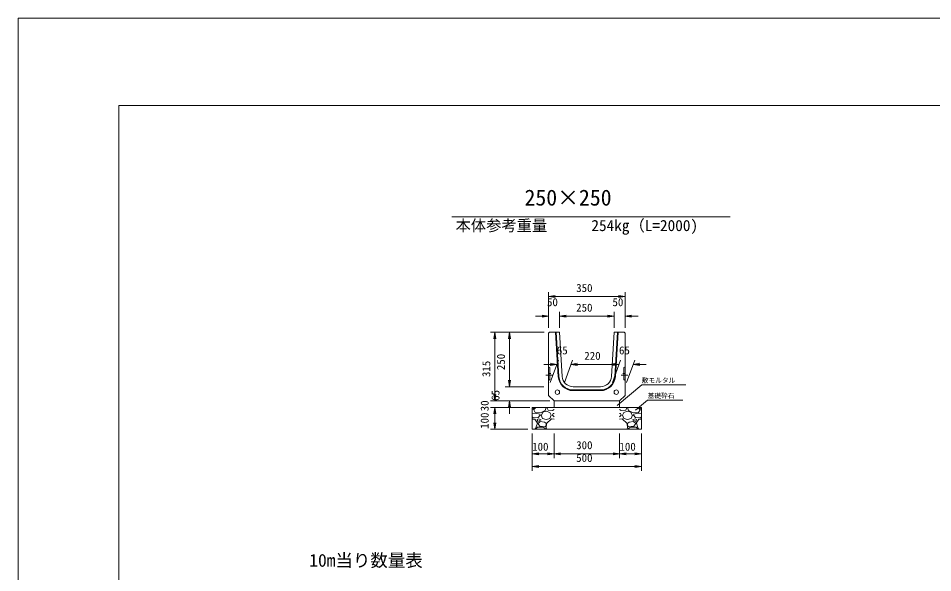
# Model space of a CAD drawing. Units: millimetres, scale not verified. Extents: x 0 to 84100, y -1845 to 57555.
# Drawn here: x 0 to 20951, y 44854 to 57555 of the extents above; entities that cross this region are included whole.
import ezdxf
from ezdxf.enums import TextEntityAlignment as Align

# ---------------------------------------------------------------- set-up
doc = ezdxf.new("R2010")
doc.units = ezdxf.units.MM
doc.header["$LTSCALE"] = 100
doc.linetypes.add('USER1', pattern=[19, 12.7, -6.3])
for name, color, linetype in [('D-MTR-TXT(文字列）', 7, 'Continuous'), ('D-MTR（材料表タイトル）', 7, 'Continuous'), ('D-STR-TXT（文字）', 7, 'Continuous'), ('D-TTL-TXT（文字）', 7, 'Continuous')]:
    doc.layers.add(name, color=color, linetype=linetype)
for name, color, linetype, lineweight in [('D-STR-DIM（寸法）', 7, 'Continuous', 18), ('D-STR-HTXT（旗揚げ）', 7, 'Continuous', 18), ('D-STR-STR1（構造物）', 7, 'Continuous', 18), ('D-STR-STRn（構造物）', 7, 'Continuous', 18), ('D-STR（構造物外形線）', 1, 'Continuous', 18), ('D-TTL(外枠）', 2, 'Continuous', 18), ('DEFPOINTS_2', 8, 'Continuous', 18)]:
    doc.layers.add(name, color=color, linetype=linetype, lineweight=lineweight)
doc.styles.add('ＭＳ ゴシック', font='')
doc.styles.get('ＭＳ ゴシック').set_extended_font_data('MS Gothic')

msp = doc.modelspace()

# ---------------------------------------------------------------- linework, layer by layer
at = {"layer": 'D-STR-DIM（寸法）'}
for p, q in [((12151.6, 50464.5), (12151.6, 51279.8)), ((12151.6, 51179.8), (12301.6, 51204.8)), ((12301.6, 51154.8), (12151.6, 51179.8)), ((12151.6, 51179.8), (12301.6, 51179.8)), ((12301.6, 51179.8), (13751.6, 51179.8)), ((13751.6, 51204.8), (13901.6, 51179.8)), ((13901.6, 51179.8), (13751.6, 51154.8)), ((13901.6, 51179.8), (13751.6, 51179.8)), ((13901.6, 50464.5), (13901.6, 51279.8)), ((12001.6, 50729.8), (11851.6, 50729.8)), ((12001.6, 50754.8), (12151.6, 50729.8)), ((12151.6, 50729.8), (12001.6, 50704.8)), ((12151.6, 50729.8), (12001.6, 50729.8)), ((12151.6, 50464.5), (12151.6, 50829.8)), ((12401.6, 50464.5), (12401.6, 50829.8)), ((12401.6, 50464.5), (12401.6, 50829.8)), ((12401.6, 50729.8), (12551.6, 50754.8)), ((12401.6, 50729.8), (12551.6, 50754.8)), ((12551.6, 50704.8), (12401.6, 50729.8)), ((12401.6, 50729.8), (12551.6, 50729.8)), ((12551.6, 50704.8), (12401.6, 50729.8)), ((12401.6, 50729.8), (12551.6, 50729.8)), ((12551.6, 50729.8), (12701.6, 50729.8)), ((12551.6, 50729.8), (13501.6, 50729.8)), ((13501.6, 50729.8), (13351.6, 50729.8)), ((13501.6, 50754.8), (13651.6, 50729.8)), ((13501.6, 50754.8), (13651.6, 50729.8)), ((13651.6, 50729.8), (13501.6, 50704.8)), ((13651.6, 50729.8), (13501.6, 50729.8)), ((13651.6, 50729.8), (13501.6, 50704.8)), ((13651.6, 50729.8), (13501.6, 50729.8)), ((13651.6, 50464.5), (13651.6, 50829.8)), ((13651.6, 50464.5), (13651.6, 50829.8)), ((13901.6, 50464.5), (13901.6, 50829.8)), ((13901.6, 50729.8), (14051.6, 50754.8)), ((14051.6, 50704.8), (13901.6, 50729.8)), ((13901.6, 50729.8), (14051.6, 50729.8)), ((14051.6, 50729.8), (14201.6, 50729.8)), ((12051.6, 50364.5), (10818.9, 50364.5)), ((10893.9, 50214.5), (10918.9, 50364.5)), ((10918.9, 50364.5), (10943.9, 50214.5)), ((10918.9, 50364.5), (10918.9, 50214.5)), ((12051.6, 50364.5), (11155, 50364.5)), ((11230, 50214.5), (11255, 50364.5)), ((11255, 50364.5), (11280, 50214.5)), ((11255, 50364.5), (11255, 50214.5)), ((10918.9, 48939.5), (10918.9, 50214.5)), ((11255, 49264.5), (11255, 50214.5)), ((12188, 49214.5), (12374.2, 49726)), ((12513, 49214.5), (12699.2, 49726)), ((12513, 49214.5), (12699.2, 49726)), ((13613, 49214.5), (13799.2, 49726)), ((13613, 49214.5), (13799.2, 49726)), ((13938, 49214.5), (14124.2, 49726)), ((12187.8, 49626), (12037.8, 49626)), ((12187.8, 49651), (12337.8, 49626)), ((12337.8, 49626), (12187.8, 49601)), ((12337.8, 49626), (12187.8, 49626)), ((12662.8, 49626), (12812.8, 49651)), ((12662.8, 49626), (12812.8, 49651)), ((12812.8, 49601), (12662.8, 49626)), ((12662.8, 49626), (12812.8, 49626)), ((12812.8, 49601), (12662.8, 49626)), ((12662.8, 49626), (12812.8, 49626)), ((12812.8, 49626), (12962.8, 49626)), ((12812.8, 49626), (13612.8, 49626)), ((13612.8, 49626), (13462.8, 49626)), ((13612.8, 49651), (13762.8, 49626)), ((13612.8, 49651), (13762.8, 49626)), ((13762.8, 49626), (13612.8, 49601)), ((13762.8, 49626), (13612.8, 49626)), ((13762.8, 49626), (13612.8, 49601)), ((13762.8, 49626), (13612.8, 49626)), ((14087.8, 49626), (14237.8, 49651)), ((14237.8, 49601), (14087.8, 49626)), ((14087.8, 49626), (14237.8, 49626)), ((14237.8, 49626), (14387.8, 49626)), ((11255, 49114.5), (11230, 49264.5)), ((11255, 49114.5), (11230, 49264.5)), ((11255, 49264.5), (11255, 49414.5)), ((11280, 49264.5), (11255, 49114.5)), ((11255, 49114.5), (11255, 49264.5)), ((11280, 49264.5), (11255, 49114.5)), ((11255, 49114.5), (11255, 49264.5)), ((10918.9, 48939.5), (10918.9, 49089.5)), ((10918.9, 48939.5), (10918.9, 49089.5)), ((12041.8, 49114.5), (11155, 49114.5)), ((12041.8, 49114.5), (11155, 49114.5)), ((10918.9, 48789.5), (10893.9, 48939.5)), ((10918.9, 48789.5), (10893.9, 48939.5)), ((10918.9, 48789.5), (10893.9, 48939.5)), ((10943.9, 48939.5), (10918.9, 48789.5)), ((10918.9, 48789.5), (10918.9, 48939.5)), ((10943.9, 48939.5), (10918.9, 48789.5)), ((10918.9, 48789.5), (10918.9, 48939.5)), ((10943.9, 48939.5), (10918.9, 48789.5)), ((10918.9, 48789.5), (10918.9, 48939.5)), ((12176.6, 48789.5), (10818.9, 48789.5)), ((12176.6, 48789.5), (10818.9, 48789.5)), ((12051.6, 48789.5), (10818.9, 48789.5)), ((11676.6, 48639.5), (10818.9, 48639.5)), ((11676.6, 48639.5), (10818.9, 48639.5)), ((11721.6, 48639.5), (10818.9, 48639.5)), ((10893.9, 48489.5), (10918.9, 48639.5)), ((10893.9, 48489.5), (10918.9, 48639.5)), ((10893.9, 48489.5), (10918.9, 48639.5)), ((10918.9, 48639.5), (10943.9, 48489.5)), ((10918.9, 48639.5), (10918.9, 48489.5)), ((10918.9, 48639.5), (10943.9, 48489.5)), ((10918.9, 48639.5), (10918.9, 48489.5)), ((10918.9, 48639.5), (10943.9, 48489.5)), ((10918.9, 48639.5), (10918.9, 48489.5)), ((12051.6, 48789.5), (11155, 48789.5)), ((11230, 48639.5), (11255, 48789.5)), ((11255, 48789.5), (11280, 48639.5)), ((11255, 48789.5), (11255, 48639.5)), ((11255, 48639.5), (11255, 48489.5)), ((10918.9, 48489.5), (10918.9, 48339.5)), ((10918.9, 48489.5), (10918.9, 48339.5)), ((10918.9, 48489.5), (10918.9, 48289.5)), ((10918.9, 48139.5), (10893.9, 48289.5)), ((10943.9, 48289.5), (10918.9, 48139.5)), ((10918.9, 48139.5), (10918.9, 48289.5)), ((11676.6, 48139.5), (10818.9, 48139.5)), ((11776.6, 48039.5), (11776.6, 47186.6)), ((11776.6, 48039.5), (11776.6, 47478.4)), ((12276.6, 48039.5), (12276.6, 47478.4)), ((12276.6, 48039.5), (12276.6, 47478.4)), ((13776.6, 48039.5), (13776.6, 47478.4)), ((13776.6, 48039.5), (13776.6, 47478.4)), ((14276.6, 48039.5), (14276.6, 47478.4)), ((14276.6, 48039.5), (14276.6, 47186.6)), ((11776.6, 47578.4), (11926.6, 47603.4)), ((11926.6, 47553.4), (11776.6, 47578.4)), ((11776.6, 47578.4), (11926.6, 47578.4)), ((12126.6, 47578.4), (11926.6, 47578.4)), ((12126.6, 47603.4), (12276.6, 47578.4)), ((12276.6, 47578.4), (12126.6, 47553.4)), ((12276.6, 47578.4), (12126.6, 47578.4)), ((12276.6, 47578.4), (12426.6, 47603.4)), ((12426.6, 47553.4), (12276.6, 47578.4)), ((12276.6, 47578.4), (12426.6, 47578.4)), ((13626.6, 47578.4), (12426.6, 47578.4)), ((13626.6, 47603.4), (13776.6, 47578.4)), ((13776.6, 47578.4), (13626.6, 47553.4)), ((13776.6, 47578.4), (13626.6, 47578.4)), ((13776.6, 47578.4), (13926.6, 47603.4)), ((13926.6, 47553.4), (13776.6, 47578.4)), ((13776.6, 47578.4), (13926.6, 47578.4)), ((13926.6, 47578.4), (14126.6, 47578.4)), ((14126.6, 47603.4), (14276.6, 47578.4)), ((14276.6, 47578.4), (14126.6, 47553.4)), ((14276.6, 47578.4), (14126.6, 47578.4)), ((11776.6, 47286.6), (11926.6, 47311.6)), ((11926.6, 47261.6), (11776.6, 47286.6)), ((11776.6, 47286.6), (11926.6, 47286.6)), ((14126.6, 47286.6), (11926.6, 47286.6)), ((14126.6, 47311.6), (14276.6, 47286.6)), ((14276.6, 47286.6), (14126.6, 47261.6)), ((14276.6, 47286.6), (14126.6, 47286.6))]:
    msp.add_line(p, q, dxfattribs=at)
at = {"layer": 'D-STR-HTXT（旗揚げ）'}
for p, q in [((9935.5, 53009.2), (16313.8, 53009.2)), ((13721.1, 48686), (14283.7, 49158.8)), ((15295.1, 49158.8), (14283.7, 49158.8)), ((14145, 48578.3), (14419.5, 48808.4)), ((15227.9, 48808.4), (14419.5, 48808.4))]:
    msp.add_line(p, q, dxfattribs=at)
at = {"layer": 'D-STR-STR1（構造物）'}
for p, q in [((12181.6, 49552), (12151.6, 49572)), ((12181.6, 49277), (12181.6, 49552)), ((13871.6, 49552), (13901.6, 49572)), ((13871.6, 49277), (13871.6, 49552)), ((12181.6, 49277), (12151.6, 49257)), ((13871.6, 49277), (13901.6, 49257))]:
    msp.add_line(p, q, dxfattribs=at)
at = {"layer": 'D-STR-STR1（構造物）', "linetype": 'USER1'}
for p, q in [((12085.5, 49379.5), (12238.4, 49379.5)), ((12198.6, 49414.5), (12137.6, 49414.5)), ((13967.8, 49379.5), (13814.8, 49379.5)), ((13854.6, 49414.5), (13915.6, 49414.5))]:
    msp.add_line(p, q, dxfattribs=at)
at = {"layer": 'D-STR-STR1（構造物）'}
for centre in [(12351.6, 48989.5), (13701.6, 48989.5)]:
    msp.add_circle(centre, 50, dxfattribs=at)
at = {"layer": 'D-STR-STRn（構造物）'}
for p, q in [((12276.6, 48639.5), (11776.6, 48639.5)), ((11776.6, 48639.5), (11776.6, 48139.5)), ((11776.6, 48596), (11832.9, 48639.5)), ((11807.5, 48584.3), (11857.2, 48639.5)), ((12092.7, 48639.3), (12072.7, 48569.3)), ((12109.7, 48639.5), (12136.7, 48575.5)), ((12276.6, 48789.5), (12276.6, 48639.5)), ((14026.6, 48639.5), (12276.6, 48639.5)), ((13776.6, 48789.5), (13776.6, 48639.5)), ((13776.6, 48639.5), (14276.6, 48639.5)), ((13943.6, 48639.5), (13916.6, 48575.5)), ((13960.6, 48639.3), (13980.6, 48569.3)), ((14245.8, 48584.3), (14196.1, 48639.5)), ((14276.6, 48596), (14220.3, 48639.5)), ((14276.6, 48639.5), (14276.6, 48139.5)), ((11852.9, 48508.7), (11776.6, 48500.7)), ((11797.3, 48400.9), (11776.6, 48423.5)), ((11912.1, 48409.6), (11797.1, 48399.6)), ((11843.5, 48524.1), (11808.5, 48584.1)), ((11967.2, 48515.3), (11842.2, 48525.3)), ((11952.3, 48484.6), (11852.3, 48509.6)), ((11957.5, 48459.3), (11912.5, 48409.3)), ((11957.5, 48459), (11952.5, 48484)), ((12072.7, 48569), (11967.7, 48514)), ((11982.1, 48459.5), (12012.1, 48389.5)), ((11987.4, 48459.3), (12017.4, 48529.3)), ((12017.5, 48529.3), (12097.5, 48554.3)), ((12097.3, 48554.3), (12177.3, 48524.3)), ((12137.2, 48574.1), (12242.2, 48569.1)), ((12177.6, 48524.2), (12207.6, 48459.2)), ((12182.3, 48389.5), (12207.3, 48459.5)), ((12276.6, 48423.5), (12242.3, 48460.9)), ((12242.4, 48459.4), (12257.4, 48499.4)), ((12242.5, 48569.7), (12276.6, 48596)), ((12276.6, 48500.7), (12257.9, 48498.7)), ((13810.7, 48569.7), (13776.6, 48596)), ((13776.6, 48500.7), (13795.3, 48498.7)), ((13776.6, 48423.5), (13810.9, 48460.9)), ((13810.9, 48459.4), (13795.9, 48499.4)), ((13916.1, 48574.1), (13811.1, 48569.1)), ((13875.7, 48524.2), (13845.7, 48459.2)), ((13870.9, 48389.5), (13845.9, 48459.5)), ((13955.9, 48554.3), (13875.9, 48524.3)), ((14035.7, 48529.3), (13955.7, 48554.3)), ((13980.5, 48569), (14085.5, 48514)), ((14065.9, 48459.3), (14035.9, 48529.3)), ((14071.2, 48459.5), (14041.2, 48389.5)), ((14086.1, 48515.3), (14211.1, 48525.3)), ((14095.7, 48459), (14100.7, 48484)), ((14095.8, 48459.3), (14140.8, 48409.3)), ((14100.9, 48484.6), (14200.9, 48509.6)), ((14141.1, 48409.6), (14256.1, 48399.6)), ((14200.3, 48508.7), (14276.6, 48500.7)), ((14209.8, 48524.1), (14244.8, 48584.1)), ((14255.9, 48400.9), (14276.6, 48423.5)), ((11837.6, 48368.8), (11776.6, 48373.9)), ((11893.6, 48279.6), (11838.6, 48369.6)), ((11852.5, 48154.2), (11892.5, 48279.2)), ((11887.3, 48364.3), (11907.3, 48314.3)), ((11922.4, 48379.1), (11887.4, 48364.1)), ((11907.3, 48314.4), (11982.3, 48359.4)), ((11907.3, 48269.5), (11947.3, 48209.5)), ((11957.5, 48319.3), (11907.5, 48269.3)), ((11982.7, 48359.4), (11922.7, 48379.4)), ((11947.6, 48209.1), (12072.6, 48194.1)), ((12058.1, 48304.6), (11958.1, 48319.6)), ((12012.1, 48388.9), (12097.1, 48363.9)), ((12098.5, 48268.3), (12058.5, 48303.3)), ((12072.6, 48194.4), (12097.6, 48239.4)), ((12102.3, 48274.6), (12097.3, 48169.6)), ((12097.5, 48239.3), (12097.5, 48269.3)), ((12097.8, 48364), (12182.8, 48389)), ((12217.6, 48379.3), (12102.6, 48274.3)), ((12276.6, 48373.9), (12217.6, 48378.8)), ((13776.6, 48373.9), (13835.6, 48378.8)), ((13835.6, 48379.3), (13950.6, 48274.3)), ((13955.5, 48364), (13870.5, 48389)), ((13951, 48274.6), (13956, 48169.6)), ((13954.7, 48268.3), (13994.7, 48303.3)), ((13980.6, 48194.4), (13955.6, 48239.4)), ((13955.7, 48239.3), (13955.7, 48269.3)), ((14041.1, 48388.9), (13956.1, 48363.9)), ((14105.6, 48209.1), (13980.6, 48194.1)), ((13995.2, 48304.6), (14095.2, 48319.6)), ((14070.6, 48359.4), (14130.6, 48379.4)), ((14145.9, 48314.4), (14070.9, 48359.4)), ((14095.8, 48319.3), (14145.8, 48269.3)), ((14145.9, 48269.5), (14105.9, 48209.5)), ((14130.8, 48379.1), (14165.8, 48364.1)), ((14165.9, 48364.3), (14145.9, 48314.3)), ((14159.7, 48279.6), (14214.7, 48369.6)), ((14200.7, 48154.2), (14160.7, 48279.2)), ((14215.6, 48368.8), (14276.6, 48373.9)), ((11776.6, 48139.5), (14276.6, 48139.5)), ((11832.9, 48139.5), (11852.5, 48154.7)), ((11857.2, 48139.5), (11897.5, 48184.3)), ((11897.5, 48184.3), (12027.5, 48184.3)), ((12027.3, 48185.5), (12092.3, 48140.5)), ((12096.7, 48170.5), (12109.7, 48139.5)), ((13956.6, 48170.5), (13943.6, 48139.5)), ((14025.9, 48185.5), (13960.9, 48140.5)), ((14155.7, 48184.3), (14025.7, 48184.3)), ((14196.1, 48139.5), (14155.8, 48184.3)), ((14220.3, 48139.5), (14200.7, 48154.7))]:
    msp.add_line(p, q, dxfattribs=at)
at = {"layer": 'D-STR（構造物外形線）'}
for p, q in [((12151.6, 50344.5), (12171.6, 50364.5)), ((12151.6, 50344.5), (12151.6, 48914.5)), ((12171.6, 50364.5), (12401.6, 50364.5)), ((12372.7, 49344.2), (12311.5, 50364.5)), ((12387.7, 49345.1), (12326.5, 50364.5)), ((12401.6, 50364.5), (12462.5, 49349.6)), ((13651.6, 50364.5), (13590.7, 49349.6)), ((13651.6, 50364.5), (13881.6, 50364.5)), ((13726.8, 50364.5), (13665.6, 49345.1)), ((13741.8, 50364.5), (13680.6, 49344.2)), ((13881.6, 50364.5), (13901.6, 50344.5)), ((13901.6, 50344.5), (13901.6, 48914.5)), ((12712.1, 49114.5), (13341.2, 49114.5)), ((13341.2, 49039.5), (12712.1, 49039.5)), ((12151.6, 48914.5), (12276.6, 48789.5)), ((13341.2, 49024.5), (12712.1, 49024.5)), ((13901.6, 48914.5), (13776.6, 48789.5)), ((12276.6, 48789.5), (13776.6, 48789.5))]:
    msp.add_line(p, q, dxfattribs=at)
for centre, radius, start, end in [((12712.1, 49364.5), 340, 183.43363, 270), ((12712.1, 49364.5), 325, 183.43363, 270), ((12712.1, 49364.5), 250, 183.43363, 270), ((13341.2, 49364.5), 250, 270, 356.56637), ((13341.2, 49364.5), 325, 270, 356.56637), ((13341.2, 49364.5), 340, 270, 356.56637)]:
    msp.add_arc(centre, radius, start, end, dxfattribs=at)
at = {"layer": 'D-TTL(外枠）'}
for p, q in [((2300, 55555), (81800, 55555)), ((2300, 155), (2300, 55555))]:
    msp.add_line(p, q, dxfattribs=at)
at = {"layer": 'DEFPOINTS_2'}
for p, q in [((0, 57555), (84100, 57555)), ((0, -1845), (0, 57555))]:
    msp.add_line(p, q, dxfattribs=at)

# ---------------------------------------------------------------- texts
at = {"layer": 'D-MTR-TXT(文字列）', "style": 'ＭＳ ゴシック'}
for s, p in [('本体参考重量', (10018.5, 52602.6)), ('254kg（L=2000)', (13130.5, 52602.6))]:
    msp.add_text(s, height=256.6, dxfattribs=at).set_placement(p, align=Align.BOTTOM_LEFT)
at = {"layer": 'D-MTR（材料表タイトル）', "style": 'ＭＳ ゴシック'}
msp.add_text('10m当り数量表', height=293.3, dxfattribs=at).set_placement((6668.2, 44902.4), align=Align.BOTTOM_LEFT)
at = {"layer": 'D-STR-DIM（寸法）', "style": 'ＭＳ ゴシック'}
for s, p in [('350', (12782.3, 51229.8)), ('50', (12113.6, 50904.8)), ('50', (13613.6, 50904.8)), ('250', (12781.7, 50779.8)), ('65', (12338.5, 49801)), ('220', (12967.9, 49676)), ('65', (13763.5, 49801)), ('100', (11773.5, 47593.9)), ('300', (12782.3, 47628.4)), ('100', (13773.5, 47593.9)), ('500', (12782.3, 47336.6))]:
    msp.add_text(s, height=183.3, dxfattribs=at).set_placement(p, align=Align.BOTTOM_LEFT)
for s, p in [('315', (10868.9, 49335.9)), ('250', (11205, 49494.6)), ('65', (11080, 48790.2)), ('30', (10831.4, 48551.5)), ('30', (10831.4, 48551.5)), ('100', (10830.7, 48148.6))]:
    msp.add_text(s, height=183.3, rotation=90, dxfattribs=at).set_placement(p, align=Align.BOTTOM_LEFT)
at = {"layer": 'D-STR-TXT（文字）', "style": 'ＭＳ ゴシック'}
for s, p in [('敷モルタル', (14283.7, 49171.3)), ('基礎砕石', (14419.5, 48820.9))]:
    msp.add_text(s, height=110, dxfattribs=at).set_placement(p, align=Align.BOTTOM_LEFT)
at = {"layer": 'D-TTL-TXT（文字）', "style": 'ＭＳ ゴシック'}
msp.add_text('250×250', height=366.6, dxfattribs=at).set_placement((11598.1, 53154.1), align=Align.BOTTOM_LEFT)

doc.saveas('drawing.dxf')
